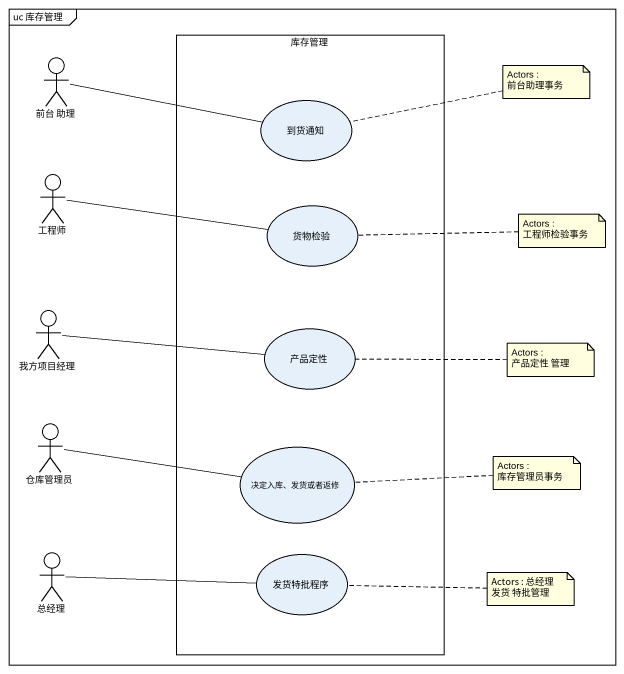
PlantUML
@startuml
mainframe uc 库存管理
rectangle 库存管理 {
  usecase 到货通知
  usecase 货物检验
  usecase 产品定性
  usecase "决定入库、发货或者返修" as 决定入库_发货或者返修
  usecase 发货特批程序
}
actor "前台 助理" as 前台_助理
actor 工程师
actor 我方项目经理
actor 仓库管理员
actor 总经理
前台_助理 -right- 到货通知
工程师 -right- 货物检验
我方项目经理 -right- 产品定性
仓库管理员 -right- 决定入库_发货或者返修
总经理 -right- 发货特批程序
note right of 到货通知 : Actors : 前台助理事务
note right of 货物检验 : Actors : 工程师检验事务
note right of 产品定性 : Actors : 产品定性 管理
note right of 决定入库_发货或者返修 : Actors : 库存管理员事务
note right of 发货特批程序 : Actors : 总经理 发货 特批管理
@enduml
